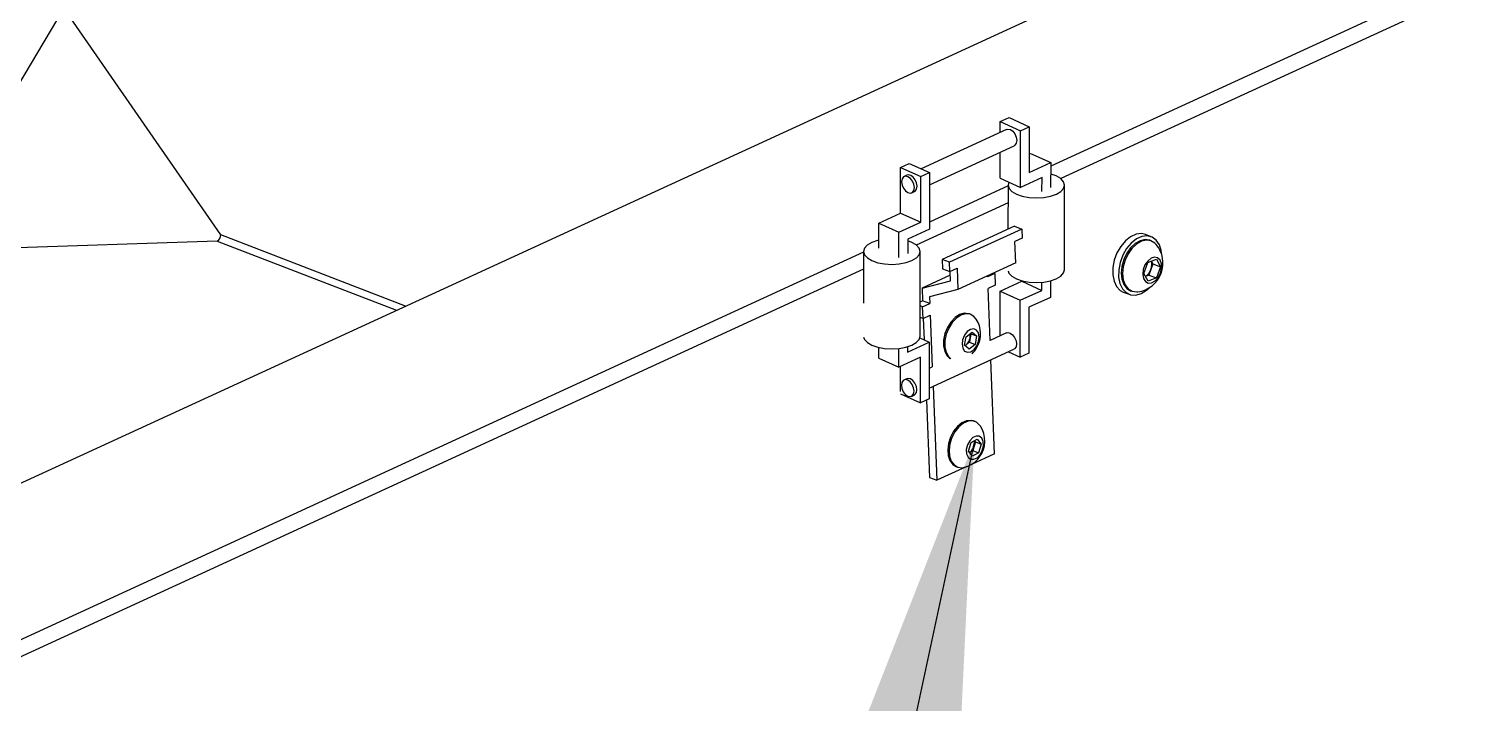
# Model space of a CAD drawing. Extents: x 0 to 7043, y 0 to 3042.
# Drawn here: x 1780.2 to 2058.4, y 2274.3 to 2405.6 of the extents above; entities that cross this region are included whole.
import ezdxf

# ---------------------------------------------------------------- set-up
doc = ezdxf.new("R2010")
doc.units = 0
doc.header["$LTSCALE"] = 10
doc.layers.get('0').update_dxf_attribs({"linetype": 'CONTINUOUS'})
doc.layers.add('FORMATO', color=7, linetype='CONTINUOUS')
doc.dimstyles.new('SLDDIMSTYLE0', dxfattribs={"dimtxt": 0.18, "dimasz": 60, "dimexe": 0, "dimexo": 0.0625, "dimgap": 0, "dimtad": 0, "dimtih": 1, "dimtoh": 1, "dimdec": 0, "dimrnd": 1e-09, "dimzin": 0, "dimdsep": 46, "dimtxsty": 'Standard', "dimsah": 1, "dimcen": 0.09, "dimadec": 0, "dimazin": 0, "dimtfac": 60, "dimtdec": 0, "dimtofl": 0, "dimtmove": 0, "dimatfit": 3, "dimfxl": 1, "dimtolj": 1, "dimtzin": 0, "dimarcsym": 0})

msp = doc.modelspace()

# ---------------------------------------------------------------- linework, layer by layer
at = {"color": 7, "linetype": 'Continuous'}
for p, q in [((590.39, 1770.94), (2101.21, 2465.44)), ((1787.01, 2409.61), (1759.62, 2363.53)), ((1817.56, 2365.49), (1787.12, 2409.39)), ((1969.36, 2387.51), (1971.05, 2388.28)), ((1969.36, 2385.43), (1969.36, 2387.51)), ((1969.36, 2387.51), (1973.27, 2385.74)), ((1971.05, 2388.28), (1974.96, 2386.52)), ((1970.58, 2385.99), (1953.92, 2378.33)), ((1973.26, 2374.7), (1973.27, 2385.74)), ((1973.27, 2385.74), (1974.96, 2386.52)), ((1974.96, 2386.52), (1974.95, 2377.62)), ((1955.55, 2375.23), (1972.04, 2382.81)), ((1969.35, 2376.47), (1969.35, 2381.57)), ((1949.95, 2378.59), (1951.64, 2379.36)), ((1951.64, 2379.36), (1955.55, 2377.6)), ((1974.95, 2381.18), (1975.26, 2381.32)), ((1974.95, 2377.62), (1979.17, 2379.56)), ((1975.26, 2381.32), (1979.17, 2379.56)), ((1979.17, 2379.56), (1979.16, 2374.66)), ((1949.94, 2369.69), (1949.95, 2378.59)), ((1949.95, 2378.59), (1953.86, 2376.82)), ((1951.17, 2377.07), (1950.65, 2376.83)), ((1953.85, 2367.92), (1953.86, 2376.82)), ((1953.86, 2376.82), (1955.55, 2377.6)), ((1955.55, 2377.6), (1955.54, 2366.56)), ((1969.35, 2376.47), (1973.26, 2374.7)), ((1977.48, 2376.64), (1973.26, 2374.7)), ((1977.47, 2373.88), (1977.48, 2376.64)), ((1980.23, 2376.93), (1979.21, 2377.3)), ((1952.11, 2373.65), (1952.64, 2373.89)), ((1970.86, 2375.16), (1970.85, 2366.57)), ((1981.84, 2358.68), (1981.86, 2375.15)), ((1945.72, 2367.75), (1949.94, 2369.69)), ((1945.72, 2367.75), (1949.63, 2365.98)), ((1945.72, 2362.85), (1945.72, 2367.75)), ((1949.63, 2365.98), (1953.85, 2367.92)), ((1949.94, 2369.69), (1953.85, 2367.92)), ((1949.63, 2361.08), (1949.63, 2365.98)), ((1955.54, 2366.56), (1951.32, 2364.62)), ((1972.11, 2367.15), (1958.05, 2360.69)), ((1973.53, 2366.6), (1959.47, 2360.14)), ((1972.11, 2367.15), (1973.53, 2366.6)), ((1973.6, 2364.79), (1972.2, 2364.14)), ((1973.53, 2366.6), (1973.6, 2364.79)), ((1998.75, 2365.1), (1997.61, 2365.53)), ((1816.89, 2364.26), (1760.36, 2362.35)), ((1942.74, 2362.23), (1942.72, 2352.17)), ((1951.32, 2364.62), (1951.32, 2361.86)), ((1952.1, 2364), (1951.32, 2364.3)), ((1953.72, 2345.75), (1953.74, 2362.22)), ((1972.36, 2360), (1972.2, 2364.14)), ((1998.75, 2364.29), (1998.48, 2364.4)), ((1959.47, 2360.14), (1958.05, 2360.69)), ((1958.05, 2360.69), (1958.12, 2358.87)), ((1959.54, 2358.33), (1959.47, 2360.14)), ((1972.36, 2360), (1961.11, 2354.83)), ((1997.3, 2357.95), (1998.11, 2360.11)), ((1998.11, 2360.11), (1999.74, 2360.76)), ((1999.08, 2359.81), (1998.68, 2358.73)), ((1998.77, 2360.37), (1999.08, 2359.81)), ((1999.08, 2359.81), (2000.56, 2359.24)), ((1999.74, 2360.76), (2000.56, 2359.24)), ((2000.56, 2359.24), (1999.75, 2357.08)), ((1959.6, 2357.6), (1954.11, 2355.08)), ((1954.11, 2355.08), (1959.65, 2356.5)), ((1958.12, 2358.87), (1959.54, 2358.33)), ((1959.54, 2358.33), (1960.95, 2358.97)), ((1959.65, 2356.5), (1959.57, 2358.34)), ((1960.95, 2358.97), (1961.11, 2354.83)), ((1966.88, 2357.28), (1966.87, 2357.47)), ((1968.29, 2357.92), (1966.88, 2357.28)), ((1968.05, 2358.02), (1968.29, 2357.92)), ((1968.29, 2357.92), (1968.38, 2355.66)), ((1969.32, 2354.48), (1973.54, 2356.42)), ((1973.54, 2356.42), (1973.54, 2356.53)), ((1973.54, 2356.42), (1977.45, 2354.66)), ((1979.14, 2356.53), (1979.14, 2353.29)), ((1998.12, 2356.43), (1997.3, 2357.95)), ((1998.27, 2357.65), (1997.61, 2357.38)), ((1999.75, 2357.08), (1998.12, 2356.43)), ((1998.68, 2358.73), (1998.27, 2357.65)), ((1998.27, 2357.65), (1999.75, 2357.08)), ((1954.11, 2355.08), (1954.21, 2352.65)), ((1961.11, 2354.83), (1955.58, 2353.41)), ((1968.38, 2355.66), (1966.97, 2355.01)), ((1967.37, 2344.92), (1966.97, 2355.01)), ((1969.31, 2345.81), (1969.32, 2354.48)), ((1969.32, 2354.48), (1973.23, 2352.72)), ((1973.23, 2352.72), (1977.45, 2354.66)), ((1977.45, 2354.66), (1977.45, 2356.23)), ((1993.29, 2354.34), (1994.43, 2353.9)), ((1994.7, 2354.6), (1994.97, 2354.5)), ((1953.72, 2352.43), (1954.21, 2352.65)), ((1954.22, 2351.46), (1953.72, 2351.65)), ((1955.63, 2352.11), (1954.21, 2352.65)), ((1954.22, 2351.46), (1955.63, 2352.11)), ((1954.31, 2349.19), (1954.22, 2351.46)), ((1955.58, 2353.41), (1955.63, 2352.11)), ((1973.22, 2341.68), (1973.23, 2352.72)), ((1974.92, 2351.36), (1974.91, 2342.45)), ((1979.14, 2353.29), (1974.92, 2351.36)), ((1953.72, 2349.42), (1954.31, 2349.19)), ((1954.31, 2349.19), (1955.72, 2349.84)), ((1954.35, 2349.21), (1954.51, 2345.02)), ((1955.72, 2349.84), (1956.12, 2339.75)), ((1963.6, 2349.96), (1963.33, 2350.07)), ((1953.66, 2345.41), (1955.51, 2344.57)), ((1962.4, 2343.98), (1962.69, 2345.64)), ((1962.69, 2345.64), (1963.86, 2346.54)), ((1963.49, 2345.38), (1963.34, 2344.55)), ((1963.63, 2346.21), (1963.49, 2345.38)), ((1963.54, 2346.29), (1963.63, 2346.21)), ((1963.63, 2346.21), (1964.74, 2345.78)), ((1963.86, 2346.54), (1964.74, 2345.78)), ((1964.74, 2345.78), (1964.45, 2344.12)), ((1970.54, 2346.38), (1967.37, 2344.92)), ((1945.69, 2341.48), (1945.7, 2343.53)), ((1949.6, 2339.72), (1949.61, 2343.33)), ((1951.29, 2342.63), (1955.51, 2344.57)), ((1951.29, 2343.68), (1951.29, 2342.63)), ((1955.51, 2344.57), (1955.5, 2333.53)), ((1955.5, 2335.61), (1972, 2343.2)), ((1963.28, 2343.22), (1962.4, 2343.98)), ((1962.76, 2344.1), (1962.49, 2343.89)), ((1963.34, 2344.55), (1962.76, 2344.1)), ((1964.45, 2344.12), (1963.28, 2343.22)), ((1963.34, 2344.55), (1964.45, 2344.12)), ((1970.94, 2342.71), (1973.22, 2341.68)), ((1945.69, 2341.48), (1949.6, 2339.72)), ((1953.82, 2341.66), (1949.6, 2339.72)), ((1949.9, 2334.98), (1949.91, 2339.86)), ((1953.81, 2332.76), (1953.82, 2341.66)), ((1956.05, 2339.72), (1955.51, 2339.47)), ((1968.25, 2322.86), (1967.52, 2341.14)), ((1974.91, 2342.45), (1973.22, 2341.68)), ((1951.13, 2337.45), (1950.6, 2337.21)), ((1949.92, 2334.51), (1953.81, 2332.76)), ((1952.06, 2334.03), (1952.59, 2334.27)), ((1956.27, 2335.97), (1957, 2317.68)), ((1955.5, 2333.53), (1953.81, 2332.76)), ((1954.98, 2333.29), (1955.58, 2318.23)), ((1964.43, 2329.13), (1964.16, 2329.23)), ((1963.19, 2323.37), (1963.67, 2325.03)), ((1963.93, 2322.39), (1963.19, 2323.37)), ((1963.38, 2323.13), (1963.42, 2323.15)), ((1963.42, 2323.15), (1963.38, 2323.13)), ((1964.03, 2323.49), (1963.42, 2323.15)), ((1963.67, 2325.03), (1964.88, 2325.7)), ((1965.14, 2323.06), (1963.93, 2322.39)), ((1964.27, 2324.32), (1964.03, 2323.49)), ((1964.03, 2323.49), (1965.14, 2323.06)), ((1964.5, 2325.15), (1964.27, 2324.32)), ((1964.32, 2325.39), (1964.5, 2325.15)), ((1964.5, 2325.15), (1965.61, 2324.72)), ((1964.88, 2325.7), (1965.61, 2324.72)), ((1965.61, 2324.72), (1965.14, 2323.06)), ((1962.71, 2320.31), (1957, 2317.68)), ((1960.74, 2320.37), (1961.01, 2320.26)), ((1968.25, 2322.86), (1963.75, 2320.79)), ((1955.58, 2318.23), (1957, 2317.68))]:
    msp.add_line(p, q, dxfattribs=at)
at = {"color": 8, "linetype": 'Continuous'}
for p, q in [((2130.26, 2448.28), (1979.17, 2378.82)), ((2133.02, 2446.24), (1981.12, 2376.41)), ((1970.86, 2375.01), (1955.54, 2367.96)), ((1970.86, 2371.69), (1952.99, 2363.48)), ((1853.55, 2351.6), (1817.56, 2365.49)), ((1942.73, 2362.08), (783.77, 1829.32)), ((1816.89, 2364.26), (1851.8, 2350.79)), ((1942.73, 2358.76), (785.72, 1826.9))]:
    msp.add_line(p, q, dxfattribs=at)
at = {"color": 7, "linetype": 'Continuous', "flags": 128}
for points in [[(1970.58, 2385.99), (1970.84, 2386.05), (1971.31, 2385.96), (1971.79, 2385.62), (1972.19, 2385.11), (1972.46, 2384.48), (1972.56, 2383.84), (1972.46, 2383.29), (1972.19, 2382.9), (1972.04, 2382.81)], [(1951.38, 2376.79), (1950.9, 2376.89), (1950.5, 2376.74), (1950.23, 2376.35), (1950.13, 2375.8), (1950.23, 2375.16), (1950.5, 2374.53), (1950.9, 2374.01), (1951.38, 2373.68), (1951.85, 2373.58), (1952.26, 2373.74), (1952.53, 2374.12), (1952.62, 2374.68), (1952.53, 2375.31), (1952.26, 2375.94), (1951.86, 2376.46), (1951.38, 2376.79)], [(1951.91, 2377.04), (1951.43, 2377.13), (1951.17, 2377.07)], [(1952.64, 2373.89), (1952.78, 2373.98), (1953.05, 2374.36), (1953.15, 2374.92), (1953.06, 2375.56), (1952.79, 2376.18), (1952.38, 2376.7), (1951.91, 2377.04)], [(1971, 2375.72), (1970.86, 2375.15), (1971.06, 2374.5), (1971.61, 2373.89), (1972.49, 2373.38), (1973.64, 2372.98), (1974.97, 2372.73), (1976.39, 2372.65), (1977.82, 2372.74), (1979.14, 2372.99), (1980.27, 2373.39), (1981.14, 2373.91), (1981.68, 2374.52), (1981.86, 2375.16), (1981.67, 2375.81), (1981.11, 2376.42), (1980.23, 2376.93)], [(1997.61, 2365.53), (1996.82, 2365.7), (1995.79, 2365.58), (1994.73, 2365.1), (1993.72, 2364.3), (1992.81, 2363.22), (1992.07, 2361.94), (1991.55, 2360.53), (1991.27, 2359.08), (1991.25, 2357.69), (1991.5, 2356.44), (1991.99, 2355.41), (1992.7, 2354.66), (1993.29, 2354.34)], [(2000.8, 2361.55), (2000.7, 2362.4), (2000.32, 2363.55), (1999.71, 2364.44), (1998.91, 2365.03), (1997.96, 2365.26), (1996.92, 2365.14), (1995.86, 2364.66), (1994.85, 2363.86), (1993.95, 2362.78), (1993.21, 2361.5), (1992.69, 2360.09), (1992.41, 2358.64), (1992.39, 2357.25), (1992.63, 2356), (1993.13, 2354.97), (1993.84, 2354.22), (1994.72, 2353.81), (1995.73, 2353.75), (1996.78, 2354.05), (1997.83, 2354.7), (1998.33, 2355.15)], [(1945.72, 2364.46), (1945.46, 2364.39), (1944.32, 2363.99), (1943.46, 2363.47), (1942.91, 2362.87), (1942.74, 2362.22), (1942.93, 2361.57), (1943.49, 2360.97), (1944.37, 2360.45), (1945.51, 2360.05), (1946.84, 2359.8), (1948.27, 2359.72), (1949.69, 2359.81), (1951.01, 2360.06), (1952.15, 2360.46), (1953.01, 2360.98), (1953.56, 2361.59), (1953.74, 2362.23), (1953.54, 2362.88), (1952.98, 2363.49), (1952.1, 2364)], [(1998.48, 2364.4), (1998.42, 2364.42), (1997.53, 2364.54), (1996.57, 2364.33), (1995.62, 2363.78), (1994.73, 2362.95), (1993.96, 2361.87), (1993.38, 2360.64), (1993.01, 2359.33), (1992.89, 2358.03), (1993.02, 2356.83), (1993.39, 2355.81), (1993.98, 2355.04), (1994.7, 2354.6)], [(1999.71, 2363.59), (1999.46, 2363.85), (1998.69, 2364.31), (1997.8, 2364.44), (1996.84, 2364.22), (1995.88, 2363.68), (1994.99, 2362.84), (1994.23, 2361.77), (1993.65, 2360.54), (1993.28, 2359.22), (1993.16, 2357.92), (1993.29, 2356.72), (1993.66, 2355.71), (1994.25, 2354.94), (1995.02, 2354.48), (1995.92, 2354.35), (1996.15, 2354.37)], [(2000.53, 2358.02), (2000.76, 2358.95), (2000.73, 2359.83), (2000.47, 2360.54), (1999.99, 2360.99), (1999.37, 2361.12), (1998.7, 2360.9), (1998.05, 2360.37), (1997.52, 2359.61), (1997.18, 2358.7), (1997.08, 2357.78), (1997.23, 2356.98), (1997.61, 2356.39), (1998.17, 2356.09), (1998.82, 2356.14), (1999.5, 2356.52), (2000.1, 2357.17), (2000.53, 2358.02)], [(1970.87, 2358.46), (1971.04, 2358.03), (1971.6, 2357.43), (1972.48, 2356.91), (1973.62, 2356.51), (1974.95, 2356.26), (1976.37, 2356.18), (1977.8, 2356.27), (1979.12, 2356.52), (1980.25, 2356.92), (1981.12, 2357.44), (1981.66, 2358.05), (1981.84, 2358.68)], [(1963.33, 2350.07), (1963.19, 2350.11), (1962.34, 2350.19), (1961.43, 2349.93), (1960.54, 2349.35), (1959.72, 2348.5), (1959.05, 2347.43), (1958.57, 2346.23), (1958.31, 2344.99), (1958.3, 2343.79), (1958.53, 2342.73), (1958.99, 2341.89), (1959.6, 2341.35)], [(1964.66, 2349.06), (1964.2, 2349.6), (1963.46, 2350.01), (1962.61, 2350.09), (1961.7, 2349.83), (1960.81, 2349.25), (1959.99, 2348.39), (1959.32, 2347.33), (1958.84, 2346.13), (1958.58, 2344.88), (1958.57, 2343.69), (1958.8, 2342.63), (1959.26, 2341.78), (1959.75, 2341.33)], [(1942.74, 2345.53), (1942.91, 2345.1), (1943.47, 2344.5), (1944.35, 2343.98), (1945.49, 2343.58), (1946.82, 2343.33), (1948.25, 2343.25), (1949.67, 2343.34), (1950.99, 2343.59), (1952.13, 2343.99), (1952.99, 2344.51), (1953.54, 2345.12), (1953.72, 2345.75)], [(1964.73, 2346.91), (1964.18, 2347.16), (1963.53, 2347.05), (1962.9, 2346.62), (1962.36, 2345.92), (1962.01, 2345.06), (1961.9, 2344.18), (1962.04, 2343.4), (1962.41, 2342.85), (1962.96, 2342.6), (1963.6, 2342.71), (1964.24, 2343.14), (1964.78, 2343.84), (1965.13, 2344.7), (1965.24, 2345.58), (1965.1, 2346.36), (1964.73, 2346.91)], [(1970.54, 2346.38), (1970.79, 2346.44), (1971.27, 2346.34), (1971.74, 2346.01), (1972.15, 2345.49), (1972.42, 2344.86), (1972.51, 2344.22), (1972.42, 2343.67), (1972.15, 2343.29), (1972, 2343.2)], [(1951.33, 2337.18), (1950.86, 2337.28), (1950.45, 2337.12), (1950.18, 2336.74), (1950.09, 2336.18), (1950.18, 2335.54), (1950.45, 2334.92), (1950.85, 2334.4), (1951.33, 2334.06), (1951.81, 2333.97), (1952.21, 2334.12), (1952.48, 2334.51), (1952.58, 2335.06), (1952.48, 2335.7), (1952.21, 2336.33), (1951.81, 2336.85), (1951.33, 2337.18)], [(1951.86, 2337.42), (1951.38, 2337.52), (1951.13, 2337.45)], [(1952.59, 2334.27), (1952.74, 2334.37), (1953.01, 2334.75), (1953.1, 2335.3), (1953.01, 2335.94), (1952.74, 2336.57), (1952.34, 2337.09), (1951.86, 2337.42)], [(1964.16, 2329.23), (1963.68, 2329.35), (1962.8, 2329.29), (1961.89, 2328.89), (1961.02, 2328.19), (1960.25, 2327.24), (1959.65, 2326.11), (1959.26, 2324.88), (1959.11, 2323.64), (1959.2, 2322.5), (1959.53, 2321.52), (1960.08, 2320.78), (1960.74, 2320.37)], [(1965.49, 2328.23), (1965.39, 2328.38), (1964.74, 2328.97), (1963.95, 2329.25), (1963.07, 2329.18), (1962.16, 2328.79), (1961.29, 2328.09), (1960.52, 2327.14), (1959.92, 2326.01), (1959.53, 2324.78), (1959.38, 2323.54), (1959.47, 2322.39), (1959.8, 2321.41), (1960.35, 2320.68), (1961.07, 2320.24), (1961.92, 2320.13), (1962.4, 2320.22)], [(1965.74, 2325.89), (1965.25, 2326.27), (1964.63, 2326.3), (1963.98, 2326), (1963.39, 2325.4), (1962.96, 2324.59), (1962.74, 2323.7), (1962.78, 2322.86), (1963.07, 2322.2), (1963.55, 2321.83), (1964.17, 2321.79), (1964.82, 2322.09), (1965.41, 2322.7), (1965.84, 2323.5), (1966.06, 2324.4), (1966.02, 2325.23), (1965.74, 2325.89)]]:
    msp.add_lwpolyline(points, dxfattribs=at)
at = {"color": 7, "linetype": 'Continuous'}
for centre, radius, start, end in [((1816.21, 2365.42), 1.35, 300.2696, 2.7522), ((1995.38, 2359.96), 5.65, 339.5444, 39.9652), ((1996.44, 2359.66), 2.43, 337.3634, 16.8735), ((1995.38, 2359.96), 5.65, 277.8451, 339.5444), ((1996.34, 2359.5), 2.46, 300.9503, 341.666), ((1960.19, 2346.18), 5.32, 330.3529, 32.7787), ((1961.4, 2345.72), 2.11, 309.8947, 350.8115), ((1961.88, 2345.71), 1.64, 348.5787, 18.1765), ((1962.03, 2345.02), 1.18, 291.5193, 308.3744), ((1960.19, 2346.18), 5.32, 313.5897, 330.3529), ((1961.02, 2325.35), 5.32, 324.0957, 32.7787), ((1962.38, 2324.8), 1.95, 302.4589, 345.7321), ((1962.57, 2324.86), 1.78, 342.3681, 16.6748), ((1961.02, 2325.35), 5.32, 285.0316, 324.0957)]:
    msp.add_arc(centre, radius, start, end, dxfattribs=at)

# ---------------------------------------------------------------- leaders
at = {"layer": 'FORMATO'}
msp.add_leader([(1964.31, 2325.39), (1890.97, 1981.83)], dimstyle='SLDDIMSTYLE0', dxfattribs=at)

doc.saveas('drawing.dxf')
